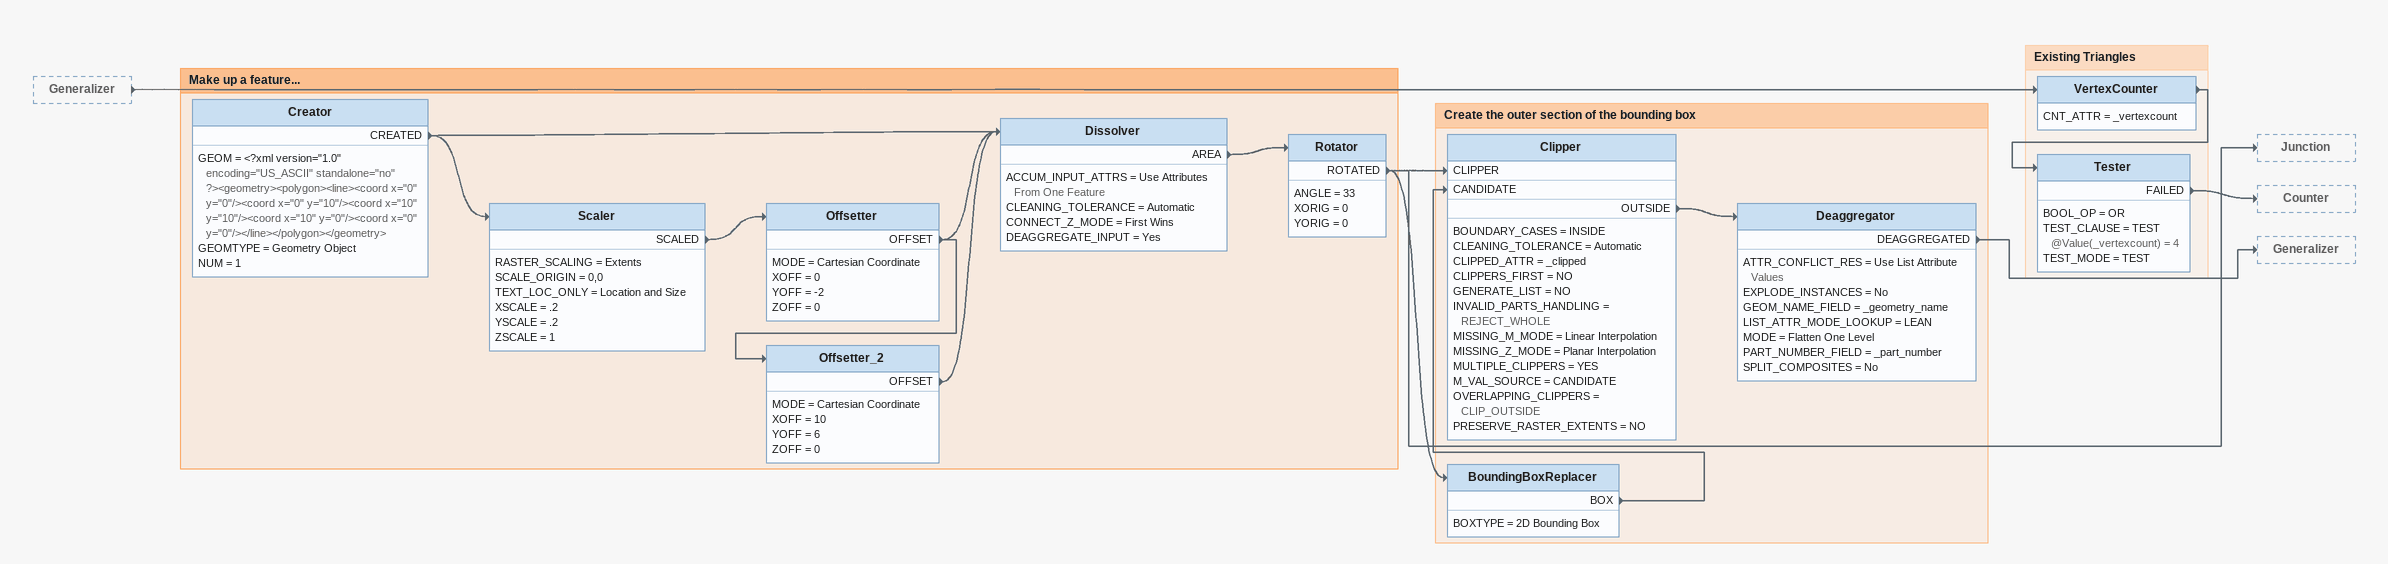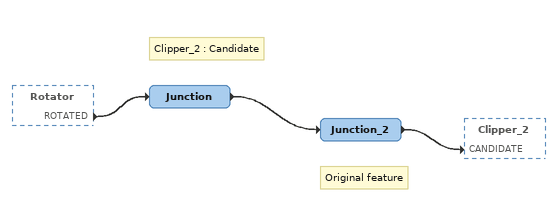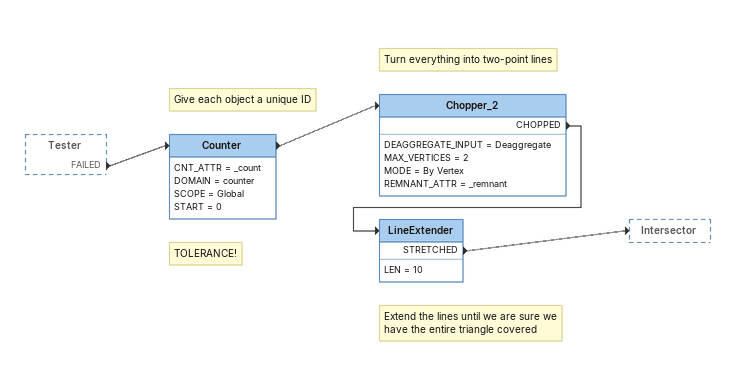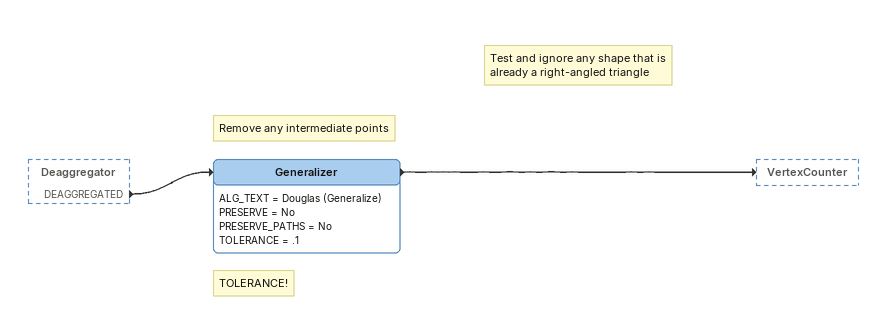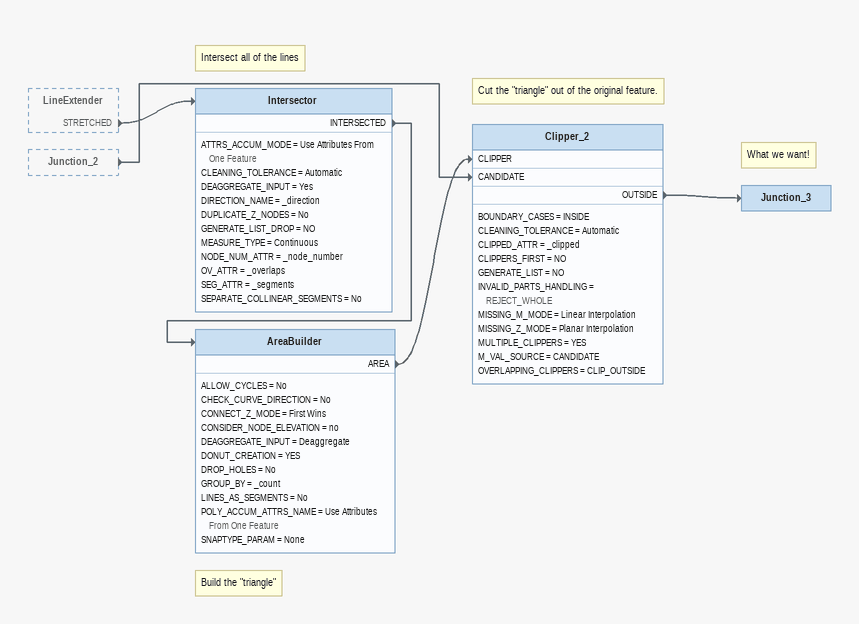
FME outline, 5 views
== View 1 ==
Generalizer [outside]
    -> VertexCounter

Bookmark: Make up a feature...
Creator
    GEOM = <?xml version="1.0" encoding="US_ASCII" standalone="no" ?><geometry><polygon><line><coord x="0" y="0"/><coord x="0" y="10"/><coord x="10" y="10"/><coord x="10" y="0"/><coord x="0" y="0"/></line></polygon></geometry>
    GEOMTYPE = Geometry Object
    NUM = 1
    CREATED -> Dissolver
    CREATED -> Scaler
Scaler
    RASTER_SCALING = Extents
    SCALE_ORIGIN = 0,0
    TEXT_LOC_ONLY = Location and Size
    XSCALE = .2
    YSCALE = .2
    ZSCALE = 1
    SCALED -> Offsetter
Offsetter
    MODE = Cartesian Coordinate
    XOFF = 0
    YOFF = -2
    ZOFF = 0
    OFFSET -> Dissolver
    OFFSET -> Offsetter_2
Offsetter_2
    MODE = Cartesian Coordinate
    XOFF = 10
    YOFF = 6
    ZOFF = 0
    OFFSET -> Dissolver
Dissolver
    ACCUM_INPUT_ATTRS = Use Attributes From One Feature
    CLEANING_TOLERANCE = Automatic
    CONNECT_Z_MODE = First Wins
    DEAGGREGATE_INPUT = Yes
    AREA -> Rotator
Rotator
    ANGLE = 33
    XORIG = 0
    YORIG = 0
    ROTATED -> BoundingBoxReplacer
    ROTATED -> Clipper [CLIPPER]
    ROTATED -> Junction

Bookmark: Create the outer section of the bounding box
BoundingBoxReplacer
    BOXTYPE = 2D Bounding Box
    BOX -> Clipper [CANDIDATE]
Clipper
    BOUNDARY_CASES = INSIDE
    CLEANING_TOLERANCE = Automatic
    CLIPPED_ATTR = _clipped
    CLIPPERS_FIRST = NO
    GENERATE_LIST = NO
    INVALID_PARTS_HANDLING = REJECT_WHOLE
    MISSING_M_MODE = Linear Interpolation
    MISSING_Z_MODE = Planar Interpolation
    MULTIPLE_CLIPPERS = YES
    M_VAL_SOURCE = CANDIDATE
    OVERLAPPING_CLIPPERS = CLIP_OUTSIDE
    PRESERVE_RASTER_EXTENTS = NO
    OUTSIDE -> Deaggregator
Deaggregator
    ATTR_CONFLICT_RES = Use List Attribute Values
    EXPLODE_INSTANCES = No
    GEOM_NAME_FIELD = _geometry_name
    LIST_ATTR_MODE_LOOKUP = LEAN
    MODE = Flatten One Level
    PART_NUMBER_FIELD = _part_number
    SPLIT_COMPOSITES = No
    DEAGGREGATED -> Generalizer

Bookmark: Existing Triangles
VertexCounter
    CNT_ATTR = _vertexcount
    -> Tester
Tester
    BOOL_OP = OR
    TEST_CLAUSE = TEST @Value(_vertexcount) = 4
    TEST_MODE = TEST
    FAILED -> Counter

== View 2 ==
Rotator [outside]
    ROTATED -> Junction
Note: Clipper_2 : Candidate
Junction
    -> Junction_2
Note: Original feature
Junction_2
    -> Clipper_2 [CANDIDATE]

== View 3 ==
Tester [outside]
    FAILED -> Counter
Note: Give each object a unique ID
Counter
    CNT_ATTR = _count
    DOMAIN = counter
    SCOPE = Global
    START = 0
    -> Chopper_2
Note: Turn everything into two-point lines
Chopper_2
    DEAGGREGATE_INPUT = Deaggregate
    MAX_VERTICES = 2
    MODE = By Vertex
    REMNANT_ATTR = _remnant
    CHOPPED -> LineExtender
Note: TOLERANCE!
Note: Extend the lines until we are sure we have the entire triangle covered
LineExtender
    LEN = 10
    STRETCHED -> Intersector

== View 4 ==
Deaggregator [outside]
    DEAGGREGATED -> Generalizer
Note: Remove any intermediate points
Note: TOLERANCE!
Note: Test and ignore any shape that is already a right-angled triangle
Generalizer
    ALG_TEXT = Douglas (Generalize)
    PRESERVE = No
    PRESERVE_PATHS = No
    TOLERANCE = .1
    -> VertexCounter

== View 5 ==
LineExtender [outside]
    STRETCHED -> Intersector
Junction_2 [outside]
    -> Clipper_2 [CANDIDATE]
Note: Intersect all of the lines
Intersector
    ATTRS_ACCUM_MODE = Use Attributes From One Feature
    CLEANING_TOLERANCE = Automatic
    DEAGGREGATE_INPUT = Yes
    DIRECTION_NAME = _direction
    DUPLICATE_Z_NODES = No
    GENERATE_LIST_DROP = NO
    MEASURE_TYPE = Continuous
    NODE_NUM_ATTR = _node_number
    OV_ATTR = _overlaps
    SEG_ATTR = _segments
    SEPARATE_COLLINEAR_SEGMENTS = No
    INTERSECTED -> AreaBuilder
Note: Build the "triangle"
AreaBuilder
    ALLOW_CYCLES = No
    CHECK_CURVE_DIRECTION = No
    CONNECT_Z_MODE = First Wins
    CONSIDER_NODE_ELEVATION = no
    DEAGGREGATE_INPUT = Deaggregate
    DONUT_CREATION = YES
    DROP_HOLES = No
    GROUP_BY = _count
    LINES_AS_SEGMENTS = No
    POLY_ACCUM_ATTRS_NAME = Use Attributes From One Feature
    SNAPTYPE_PARAM = None
    AREA -> Clipper_2 [CLIPPER]
Note: Cut the "triangle" out of the original feature.
Clipper_2
    BOUNDARY_CASES = INSIDE
    CLEANING_TOLERANCE = Automatic
    CLIPPED_ATTR = _clipped
    CLIPPERS_FIRST = NO
    GENERATE_LIST = NO
    INVALID_PARTS_HANDLING = REJECT_WHOLE
    MISSING_M_MODE = Linear Interpolation
    MISSING_Z_MODE = Planar Interpolation
    MULTIPLE_CLIPPERS = YES
    M_VAL_SOURCE = CANDIDATE
    OVERLAPPING_CLIPPERS = CLIP_OUTSIDE
    OUTSIDE -> Junction_3
Note: What we want!
Junction_3
